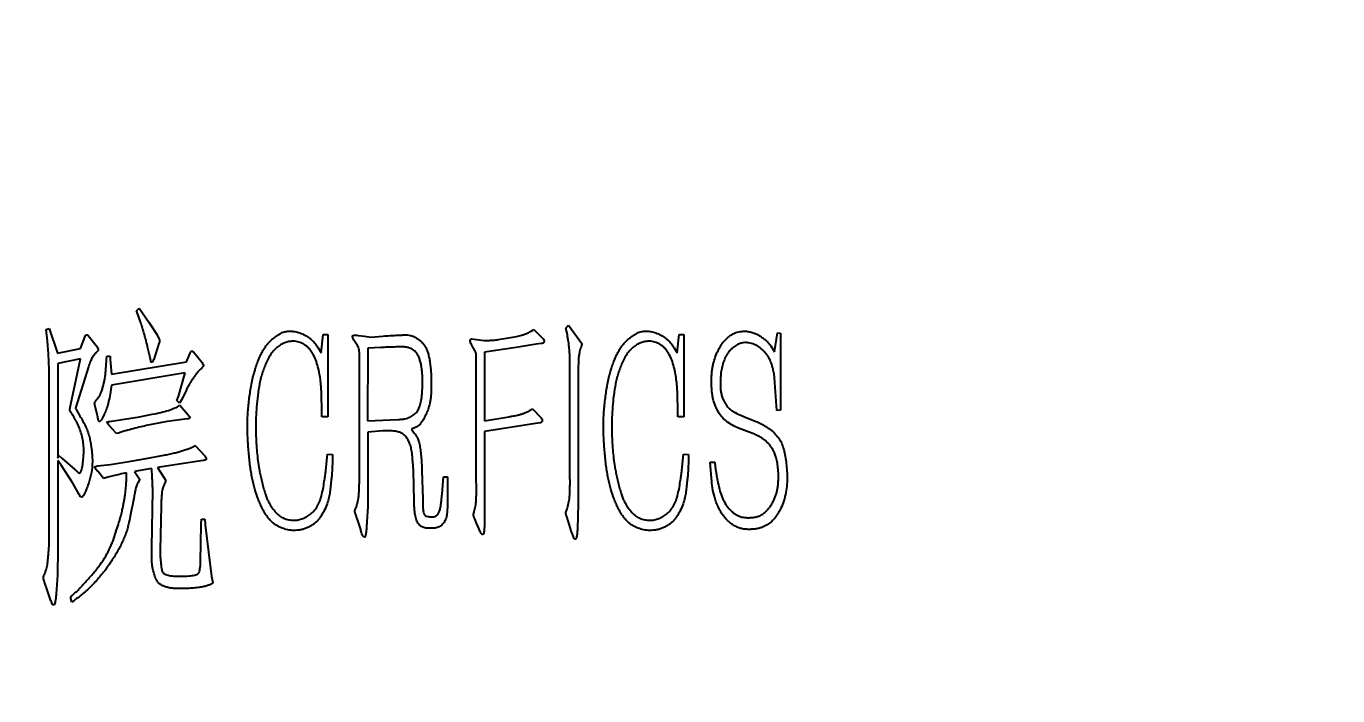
# Model space of a CAD drawing. Header units: millimetres. Extents: x 0 to 420, y 0 to 297.
# Drawn here: x 119.79 to 156.56, y 203.14 to 221.91 of the extents above; entities that cross this region are included whole.
import ezdxf

# ---------------------------------------------------------------- set-up
doc = ezdxf.new("R2010")
doc.units = ezdxf.units.MM
doc.layers.add('10', color=7, linetype='Continuous')
doc.styles.add('SLDTEXTSTYLE2', font='TXT', dxfattribs={"width": 0.7})
doc.dimstyles.new('SLDDIMSTYLE0', dxfattribs={"dimtxt": 3, "dimasz": 4.08, "dimexe": 0, "dimexo": 0.0625, "dimgap": 0.75, "dimtad": 1, "dimlfac": 0.5, "dimrnd": 1e-09, "dimzin": 12, "dimdsep": 46, "dimtxsty": 'SLDTEXTSTYLE2', "dimsah": 1, "dimcen": 0.09, "dimadec": 0, "dimazin": 3, "dimtol": 1, "dimtp": 0.01, "dimtm": 0.01, "dimtfac": 1, "dimtofl": 0, "dimtmove": 0, "dimatfit": 3, "dimfxl": 1, "dimfrac": 2, "dimtolj": 1, "dimarcsym": 0})

# ---------------------------------------------------------------- blocks, each defined once
blk = doc.blocks.new('_D')
at = {"layer": '10'}
for p, q in [((92.05, 150.02), (92.05, 268)), ((207.95, 150.02), (207.95, 268)), ((92.05, 266), (207.95, 266))]:
    blk.add_line(p, q, dxfattribs=at)
for points in [[(92.05, 266), (96.13, 265.492), (96.13, 266.508)], [(207.95, 266), (203.87, 266.508), (203.87, 265.492)]]:
    blk.add_solid(points, dxfattribs=at)
at = {"layer": '10', "char_height": 3, "attachment_point": 1, "style": 'SLDTEXTSTYLE2'}
for s, insert in [('±0.01', (150.035, 269.867)), ('57.95', (139.525, 269.867))]:
    blk.add_mtext(s, dxfattribs=dict(at, insert=insert))
blk = doc.blocks.new('_D_1')
at = {"layer": '10'}
for p, q in [((92.05, 249.98), (227, 249.98)), ((225, 249.98), (225, 150.02)), ((92.05, 150.02), (227, 150.02))]:
    blk.add_line(p, q, dxfattribs=at)
for points in [[(225, 249.98), (224.492, 245.9), (225.508, 245.9)], [(225, 150.02), (225.508, 154.1), (224.492, 154.1)]]:
    blk.add_solid(points, dxfattribs=at)
at = {"layer": '10', "char_height": 3, "attachment_point": 1, "rotation": 90, "style": 'SLDTEXTSTYLE2'}
for s, insert in [('±0.01', (221.133, 200.035)), ('49.98', (221.133, 189.525))]:
    blk.add_mtext(s, dxfattribs=dict(at, insert=insert))

msp = doc.modelspace()

# ---------------------------------------------------------------- linework, layer by layer
at = {"color": 7, "linetype": 'Continuous', "lineweight": 25}
for p, q in [((122.877, 213.93), (122.955, 214.008)), ((122.92, 213.809), (122.877, 213.93)), ((122.998, 213.594), (122.92, 213.809)), ((122.955, 214.008), (123.041, 213.887)), ((123.041, 213.887), (123.222, 213.611)), ((120.34, 213.403), (120.426, 213.438)), ((120.383, 213.076), (120.34, 213.403)), ((120.426, 213.438), (120.659, 212.739)), ((123.222, 213.611), (123.455, 213.256)), ((133.942, 213.36), (134.02, 213.403)), ((134.02, 213.403), (134.27, 213.153)), ((134.92, 213.447), (134.99, 213.525)), ((134.955, 213.3), (134.92, 213.447)), ((134.99, 213.525), (135.369, 213.015)), ((140.763, 212.782), (140.85, 213.309)), ((140.85, 213.309), (140.936, 213.3)), ((120.409, 212.722), (120.383, 213.076)), ((121.307, 212.877), (121.427, 213.196)), ((121.522, 213.24), (121.781, 212.911)), ((123.507, 213.015), (123.36, 212.566)), ((128.051, 212.756), (128.112, 213.265)), ((128.112, 213.265), (128.242, 213.265)), ((128.242, 213.265), (128.242, 210.961)), ((129.073, 212.955), (128.986, 213.084)), ((129.089, 213.24), (129.271, 213.222)), ((129.271, 213.222), (129.452, 213.196)), ((129.452, 213.196), (129.789, 213.222)), ((132.285, 213.145), (132.415, 213.127)), ((132.415, 213.127), (132.622, 213.102)), ((133.019, 213.127), (133.365, 213.187)), ((133.365, 213.187), (133.537, 213.214)), ((134.089, 212.998), (133.528, 212.904)), ((134.228, 213.015), (134.089, 212.998)), ((138.034, 212.756), (138.095, 213.265)), ((138.095, 213.265), (138.224, 213.265)), ((138.224, 213.265), (138.224, 210.961)), ((140.66, 212.946), (140.763, 212.782)), ((140.936, 213.3), (140.936, 211.143)), ((120.426, 212.273), (120.409, 212.722)), ((120.659, 212.739), (121.307, 212.877)), ((121.307, 212.584), (120.668, 212.455)), ((121.039, 211.316), (121.307, 212.584)), ((122.04, 212.566), (122.049, 212.662)), ((122.049, 212.662), (122.135, 212.662)), ((122.135, 212.662), (122.143, 212.566)), ((123.257, 212.618), (123.197, 212.886)), ((123.275, 212.524), (123.257, 212.618)), ((124.276, 212.497), (124.379, 212.748)), ((124.474, 212.782), (124.715, 212.48)), ((127.974, 212.895), (128.051, 212.756)), ((129.133, 209.313), (129.133, 212.687)), ((129.365, 212.886), (129.358, 210.849)), ((129.728, 212.904), (129.365, 212.886)), ((132.406, 209.365), (132.406, 212.731)), ((133.528, 212.904), (132.64, 212.773)), ((132.64, 212.773), (132.64, 210.849)), ((137.957, 212.895), (138.034, 212.756)), ((120.426, 207.406), (120.426, 212.273)), ((120.668, 212.455), (120.668, 209.797)), ((121.531, 212.359), (121.169, 211.203)), ((122.143, 212.566), (122.178, 212.152)), ((122.178, 212.152), (124.276, 212.497)), ((135.033, 209.261), (135.033, 212.428)), ((135.266, 212.308), (135.266, 208.527)), ((124.241, 212.195), (122.178, 211.85)), ((124.051, 211.53), (124.241, 212.195)), ((140.832, 211.134), (140.772, 212.048)), ((124.007, 211.419), (124.051, 211.53)), ((124.163, 211.479), (124.085, 211.341)), ((124.267, 211.695), (124.163, 211.479)), ((121.004, 211.169), (121.039, 211.316)), ((121.79, 210.953), (121.712, 211.298)), ((124.085, 211.341), (124.007, 211.419)), ((124.094, 211.281), (124.327, 211.013)), ((133.899, 211.134), (133.977, 211.185)), ((133.977, 211.185), (134.228, 210.927)), ((140.936, 211.143), (140.832, 211.134)), ((122.316, 210.487), (122.101, 210.729)), ((122.118, 210.832), (122.419, 210.875)), ((122.419, 210.875), (122.964, 210.961)), ((122.964, 210.961), (123.317, 211.031)), ((123.74, 210.823), (123.153, 210.711)), ((124.31, 210.901), (123.74, 210.823)), ((128.242, 210.961), (128.078, 210.961)), ((129.358, 210.849), (130.212, 210.883)), ((132.64, 210.849), (133.321, 210.961)), ((134.184, 210.789), (132.64, 210.547)), ((138.224, 210.961), (138.06, 210.961)), ((139.927, 210.961), (140.229, 210.84)), ((129.789, 210.564), (129.365, 210.529)), ((129.365, 210.529), (129.365, 208.493)), ((130.721, 210.667), (130.591, 210.616)), ((132.64, 210.547), (132.64, 208.156)), ((140.134, 210.504), (139.762, 210.642)), ((124.525, 210.159), (124.793, 209.866)), ((120.668, 209.797), (120.702, 209.873)), ((120.668, 209.735), (120.668, 207.25)), ((120.762, 209.606), (120.668, 209.735)), ((120.702, 209.873), (120.797, 209.788)), ((120.797, 209.788), (121.151, 209.477)), ((122.152, 209.624), (122.722, 209.719)), ((122.722, 209.719), (123.144, 209.788)), ((123.144, 209.788), (123.645, 209.882)), ((124.75, 209.735), (123.464, 209.537)), ((128.189, 209.452), (128.233, 209.908)), ((128.233, 209.908), (128.371, 209.9)), ((138.172, 209.452), (138.215, 209.908)), ((138.215, 209.908), (138.353, 209.9)), ((138.968, 209.684), (139.09, 209.684)), ((139.003, 209.227), (138.968, 209.684)), ((121.091, 209.097), (120.762, 209.606)), ((121.781, 209.581), (122.152, 209.624)), ((121.954, 209.227), (121.79, 209.434)), ((122.601, 209.235), (122.601, 209.39)), ((123.3, 209.512), (122.817, 209.425)), ((122.817, 209.425), (122.972, 209.201)), ((123.464, 209.537), (123.697, 209.175)), ((130.652, 209.019), (130.643, 209.443)), ((130.877, 209.452), (130.902, 208.649)), ((131.446, 208.787), (131.489, 209.279)), ((131.489, 209.279), (131.601, 209.279)), ((131.601, 209.279), (131.601, 208.674)), ((132.415, 208.83), (132.406, 209.365)), ((121.272, 208.778), (121.091, 209.097)), ((122.557, 208.761), (122.584, 209.045)), ((123.309, 207.293), (123.335, 208.899)), ((130.661, 208.605), (130.652, 209.019)), ((135.266, 208.527), (135.24, 207.811)), ((123.567, 208.45), (123.542, 207.233)), ((132.64, 208.156), (132.631, 207.871)), ((124.672, 206.897), (124.69, 207.949)), ((124.69, 207.949), (124.698, 208.087)), ((124.698, 208.087), (124.793, 208.087)), ((124.793, 208.087), (124.801, 207.933)), ((124.801, 207.933), (124.897, 207.164)), ((129.167, 207.795), (129.064, 208.105)), ((132.415, 207.975), (132.363, 208.096)), ((132.484, 207.811), (132.415, 207.975)), ((135.076, 207.733), (134.981, 208.044)), ((135.119, 207.622), (135.076, 207.733)), ((120.668, 207.25), (120.659, 206.517)), ((124.897, 207.164), (124.983, 206.483)), ((120.383, 206.076), (120.297, 206.327)), ((120.659, 206.517), (120.624, 205.991)), ((124.983, 206.483), (125.017, 206.31)), ((120.479, 205.8), (120.383, 206.076)), ((121.031, 205.904), (121.065, 205.947)), ((121.065, 205.766), (121.031, 205.904)), ((121.125, 205.809), (121.065, 205.766))]:
    msp.add_line(p, q, dxfattribs=at)
for points, knots in [([(123.197, 212.886), (123.181, 212.952), (123.152, 213.081), (123.101, 213.265), (123.052, 213.435), (123.016, 213.542), (122.998, 213.594)], [0, 0, 0, 0, 0.278559, 0.53944, 0.778581, 1, 1, 1, 1]), ([(126.041, 211.488), (126.059, 211.616), (126.093, 211.87), (126.17, 212.179), (126.243, 212.411), (126.299, 212.566), (126.36, 212.701), (126.421, 212.818), (126.488, 212.921), (126.558, 213.013), (126.635, 213.092), (126.715, 213.162), (126.794, 213.219), (126.867, 213.266), (126.932, 213.305), (127.012, 213.338), (127.117, 213.364), (127.204, 213.361), (127.249, 213.36)], [0, 0, 0, 0, 0.159166, 0.316764, 0.39181, 0.459733, 0.520259, 0.573925, 0.623399, 0.670652, 0.716047, 0.760048, 0.80109, 0.836844, 0.867712, 0.893412, 0.943693, 1, 1, 1, 1]), ([(127.249, 213.36), (127.296, 213.352), (127.392, 213.335), (127.532, 213.284), (127.671, 213.213), (127.791, 213.113), (127.897, 213.009), (127.95, 212.931), (127.974, 212.895)], [0, 0, 0, 0, 0.159856, 0.327635, 0.501921, 0.681981, 0.852769, 1, 1, 1, 1]), ([(133.537, 213.214), (133.561, 213.218), (133.61, 213.226), (133.685, 213.247), (133.759, 213.276), (133.831, 213.302), (133.893, 213.329), (133.928, 213.351), (133.942, 213.36)], [0, 0, 0, 0, 0.1678823, 0.3454462, 0.534047, 0.7171173, 0.8795413, 1, 1, 1, 1]), ([(136.024, 211.488), (136.041, 211.616), (136.075, 211.87), (136.152, 212.179), (136.225, 212.411), (136.282, 212.566), (136.342, 212.701), (136.404, 212.818), (136.47, 212.921), (136.54, 213.013), (136.618, 213.092), (136.697, 213.162), (136.777, 213.219), (136.85, 213.266), (136.914, 213.305), (136.994, 213.338), (137.1, 213.364), (137.186, 213.361), (137.232, 213.36)], [0, 0, 0, 0, 0.159166, 0.316764, 0.39181, 0.459733, 0.520259, 0.573925, 0.623399, 0.670652, 0.716047, 0.760048, 0.80109, 0.836844, 0.867712, 0.893412, 0.943693, 1, 1, 1, 1]), ([(137.232, 213.36), (137.279, 213.352), (137.375, 213.335), (137.515, 213.284), (137.653, 213.213), (137.773, 213.113), (137.879, 213.009), (137.932, 212.931), (137.957, 212.895)], [0, 0, 0, 0, 0.159856, 0.327635, 0.501921, 0.681981, 0.852769, 1, 1, 1, 1]), ([(139.003, 211.979), (139.003, 212.022), (139.004, 212.105), (139.013, 212.226), (139.028, 212.337), (139.055, 212.472), (139.104, 212.631), (139.18, 212.81), (139.268, 212.969), (139.368, 213.102), (139.484, 213.206), (139.589, 213.279), (139.684, 213.322), (139.766, 213.345), (139.856, 213.356), (139.92, 213.359), (139.953, 213.36)], [0, 0, 0, 0, 0.069369, 0.134096, 0.194403, 0.249753, 0.356634, 0.461858, 0.561172, 0.648801, 0.729961, 0.810713, 0.852826, 0.897818, 0.947054, 1, 1, 1, 1]), ([(139.953, 213.36), (139.989, 213.356), (140.063, 213.347), (140.17, 213.318), (140.274, 213.277), (140.371, 213.22), (140.46, 213.157), (140.54, 213.091), (140.606, 213.02), (140.642, 212.97), (140.66, 212.946)], [0, 0, 0, 0, 0.131245, 0.261027, 0.393226, 0.527269, 0.658522, 0.780829, 0.894198, 1, 1, 1, 1]), ([(121.427, 213.196), (121.433, 213.211), (121.444, 213.235), (121.469, 213.261), (121.501, 213.263), (121.514, 213.248), (121.522, 213.24)], [0, 0, 0, 0, 0.351525, 0.586745, 0.75746, 1, 1, 1, 1]), ([(123.455, 213.256), (123.465, 213.238), (123.484, 213.206), (123.506, 213.161), (123.52, 213.125), (123.526, 213.092), (123.521, 213.055), (123.512, 213.029), (123.507, 213.015)], [0, 0, 0, 0, 0.242883, 0.434797, 0.581442, 0.676315, 0.829928, 1, 1, 1, 1]), ([(127.319, 213.076), (127.28, 213.077), (127.203, 213.079), (127.089, 213.056), (126.979, 213.013), (126.874, 212.951), (126.774, 212.871), (126.684, 212.768), (126.6, 212.65), (126.529, 212.512), (126.467, 212.364), (126.409, 212.21), (126.364, 212.049), (126.316, 211.831), (126.273, 211.56), (126.242, 211.245), (126.225, 210.951), (126.22, 210.676), (126.225, 210.412), (126.235, 210.238), (126.239, 210.15)], [0, 0, 0, 0, 0.033505, 0.06687, 0.100813, 0.136183, 0.173507, 0.212522, 0.254455, 0.299914, 0.347279, 0.394858, 0.44364, 0.492859, 0.590166, 0.682954, 0.769454, 0.847642, 0.922853, 1, 1, 1, 1]), ([(128.078, 210.961), (128.078, 211.003), (128.077, 211.091), (128.072, 211.23), (128.069, 211.39), (128.064, 211.57), (128.059, 211.762), (128.04, 211.959), (128.011, 212.159), (127.967, 212.358), (127.909, 212.551), (127.841, 212.698), (127.777, 212.801), (127.725, 212.868), (127.667, 212.925), (127.583, 212.987), (127.469, 213.05), (127.369, 213.067), (127.319, 213.076)], [0, 0, 0, 0, 0.051405, 0.107549, 0.172083, 0.247641, 0.329001, 0.409064, 0.491253, 0.576647, 0.660753, 0.738418, 0.774946, 0.809678, 0.842689, 0.874894, 0.937531, 1, 1, 1, 1]), ([(128.986, 213.084), (128.977, 213.099), (128.961, 213.127), (128.943, 213.167), (128.937, 213.199), (128.935, 213.226), (128.955, 213.246), (128.988, 213.25), (129.034, 213.25), (129.069, 213.243), (129.089, 213.24)], [0, 0, 0, 0, 0.172571, 0.310496, 0.415103, 0.489071, 0.555863, 0.657366, 0.800972, 1, 1, 1, 1]), ([(129.133, 212.687), (129.132, 212.714), (129.131, 212.763), (129.118, 212.834), (129.103, 212.899), (129.082, 212.937), (129.073, 212.955)], [0, 0, 0, 0, 0.281989, 0.539311, 0.779049, 1, 1, 1, 1]), ([(129.789, 213.222), (129.855, 213.226), (129.977, 213.235), (130.144, 213.243), (130.277, 213.25), (130.383, 213.257), (130.471, 213.258), (130.554, 213.243), (130.635, 213.217), (130.713, 213.18), (130.786, 213.133), (130.853, 213.077), (130.913, 213.014), (130.965, 212.941), (131.011, 212.857), (131.047, 212.756), (131.079, 212.641), (131.102, 212.511), (131.121, 212.368), (131.135, 212.214), (131.142, 212.048), (131.143, 211.934), (131.144, 211.876)], [0, 0, 0, 0, 0.084017, 0.153988, 0.210514, 0.252491, 0.287431, 0.322333, 0.357858, 0.39416, 0.431136, 0.467402, 0.503524, 0.540511, 0.580189, 0.624412, 0.674615, 0.730379, 0.791113, 0.856414, 0.925822, 1, 1, 1, 1]), ([(132.406, 212.731), (132.39, 212.764), (132.359, 212.825), (132.309, 212.907), (132.271, 212.976), (132.245, 213.035), (132.238, 213.079), (132.232, 213.114), (132.254, 213.139), (132.274, 213.143), (132.285, 213.145)], [0, 0, 0, 0, 0.2259093, 0.4250294, 0.5930403, 0.7212153, 0.8156097, 0.8764358, 0.9272371, 1, 1, 1, 1]), ([(132.622, 213.102), (132.65, 213.102), (132.702, 213.101), (132.773, 213.103), (132.831, 213.104), (132.89, 213.105), (132.952, 213.111), (132.998, 213.122), (133.019, 213.127)], [0, 0, 0, 0, 0.211189, 0.390408, 0.534436, 0.646475, 0.833056, 1, 1, 1, 1]), ([(134.27, 213.153), (134.282, 213.139), (134.302, 213.115), (134.307, 213.073), (134.297, 213.047), (134.284, 213.025), (134.258, 213.016), (134.239, 213.015), (134.228, 213.015)], [0, 0, 0, 0, 0.280131, 0.462455, 0.599648, 0.711039, 0.824112, 1, 1, 1, 1]), ([(135.033, 212.428), (135.033, 212.492), (135.032, 212.614), (135.021, 212.79), (135.007, 212.949), (134.987, 213.089), (134.969, 213.204), (134.959, 213.271), (134.955, 213.3)], [0, 0, 0, 0, 0.218796, 0.418952, 0.602104, 0.76547, 0.901197, 1, 1, 1, 1]), ([(135.369, 213.015), (135.361, 212.986), (135.347, 212.932), (135.321, 212.855), (135.299, 212.773), (135.283, 212.694), (135.273, 212.612), (135.269, 212.529), (135.267, 212.425), (135.266, 212.349), (135.266, 212.308)], [0, 0, 0, 0, 0.125522, 0.23179, 0.34047, 0.47819, 0.567719, 0.683496, 0.827543, 1, 1, 1, 1]), ([(137.301, 213.076), (137.263, 213.077), (137.186, 213.079), (137.072, 213.056), (136.962, 213.013), (136.856, 212.951), (136.756, 212.871), (136.667, 212.768), (136.582, 212.65), (136.512, 212.512), (136.45, 212.364), (136.392, 212.21), (136.347, 212.049), (136.298, 211.831), (136.255, 211.56), (136.224, 211.245), (136.208, 210.951), (136.202, 210.676), (136.208, 210.412), (136.217, 210.238), (136.222, 210.15)], [0, 0, 0, 0, 0.033505, 0.06687, 0.100813, 0.136183, 0.173507, 0.212522, 0.254455, 0.299914, 0.347279, 0.394858, 0.44364, 0.492859, 0.590166, 0.682954, 0.769454, 0.847642, 0.922853, 1, 1, 1, 1]), ([(138.06, 210.961), (138.06, 211.003), (138.06, 211.091), (138.055, 211.23), (138.052, 211.39), (138.046, 211.57), (138.041, 211.762), (138.022, 211.959), (137.993, 212.159), (137.949, 212.358), (137.892, 212.551), (137.823, 212.698), (137.76, 212.801), (137.707, 212.868), (137.649, 212.925), (137.566, 212.987), (137.452, 213.05), (137.351, 213.067), (137.301, 213.076)], [0, 0, 0, 0, 0.051405, 0.107549, 0.172083, 0.247641, 0.329001, 0.409064, 0.491253, 0.576647, 0.660753, 0.738418, 0.774946, 0.809678, 0.842689, 0.874894, 0.937531, 1, 1, 1, 1]), ([(139.978, 213.042), (139.949, 213.04), (139.889, 213.038), (139.814, 213.02), (139.751, 212.997), (139.698, 212.967), (139.64, 212.926), (139.579, 212.876), (139.518, 212.819), (139.464, 212.753), (139.416, 212.68), (139.365, 212.575), (139.315, 212.442), (139.281, 212.303), (139.266, 212.188), (139.257, 212.09), (139.252, 211.98), (139.247, 211.862), (139.251, 211.74), (139.269, 211.62), (139.3, 211.507), (139.332, 211.436), (139.348, 211.401)], [0, 0, 0, 0, 0.043202, 0.088699, 0.113764, 0.144105, 0.178728, 0.218806, 0.260931, 0.302792, 0.34585, 0.389771, 0.475795, 0.557862, 0.600695, 0.649053, 0.703636, 0.763859, 0.825372, 0.884961, 0.942926, 1, 1, 1, 1]), ([(140.772, 212.048), (140.764, 212.099), (140.75, 212.193), (140.721, 212.32), (140.694, 212.424), (140.653, 212.53), (140.592, 212.643), (140.502, 212.763), (140.394, 212.872), (140.266, 212.958), (140.127, 213.023), (140.027, 213.036), (139.978, 213.042)], [0, 0, 0, 0, 0.111647, 0.206384, 0.283151, 0.344663, 0.451883, 0.560322, 0.67089, 0.782779, 0.893823, 1, 1, 1, 1]), ([(121.756, 212.773), (121.734, 212.75), (121.687, 212.701), (121.63, 212.606), (121.576, 212.491), (121.546, 212.405), (121.531, 212.359)], [0, 0, 0, 0, 0.197885, 0.42968, 0.694056, 1, 1, 1, 1]), ([(121.781, 212.911), (121.786, 212.9), (121.796, 212.88), (121.805, 212.846), (121.793, 212.804), (121.77, 212.785), (121.756, 212.773)], [0, 0, 0, 0, 0.229332, 0.436437, 0.655164, 1, 1, 1, 1]), ([(124.379, 212.748), (124.385, 212.76), (124.394, 212.782), (124.417, 212.808), (124.45, 212.804), (124.465, 212.79), (124.474, 212.782)], [0, 0, 0, 0, 0.318381, 0.539461, 0.734733, 1, 1, 1, 1]), ([(130.359, 212.92), (130.349, 212.92), (130.323, 212.92), (130.279, 212.919), (130.221, 212.917), (130.149, 212.917), (130.063, 212.913), (129.964, 212.911), (129.851, 212.907), (129.771, 212.905), (129.728, 212.904)], [0, 0, 0, 0, 0.0486632, 0.1196593, 0.2109253, 0.3265181, 0.46243, 0.6186104, 0.7991722, 1, 1, 1, 1]), ([(130.842, 212.489), (130.832, 212.525), (130.813, 212.593), (130.771, 212.683), (130.727, 212.758), (130.67, 212.814), (130.606, 212.856), (130.534, 212.889), (130.45, 212.91), (130.39, 212.917), (130.359, 212.92)], [0, 0, 0, 0, 0.159413, 0.298949, 0.42117, 0.528852, 0.633437, 0.744618, 0.866421, 1, 1, 1, 1]), ([(121.712, 211.298), (121.708, 211.311), (121.7, 211.335), (121.708, 211.368), (121.726, 211.393), (121.746, 211.42), (121.773, 211.456), (121.81, 211.498), (121.848, 211.555), (121.883, 211.628), (121.915, 211.718), (121.941, 211.819), (121.966, 211.918), (121.985, 212.005), (121.998, 212.073), (122.007, 212.147), (122.015, 212.243), (122.022, 212.346), (122.026, 212.434), (122.032, 212.491), (122.035, 212.533), (122.038, 212.557), (122.04, 212.566)], [0, 0, 0, 0, 0.030323, 0.055782, 0.072983, 0.098938, 0.131574, 0.173599, 0.223879, 0.284471, 0.354494, 0.436671, 0.517203, 0.583643, 0.636042, 0.673558, 0.749229, 0.851539, 0.904094, 0.947199, 0.978815, 1, 1, 1, 1]), ([(123.36, 212.566), (123.353, 212.549), (123.342, 212.523), (123.319, 212.486), (123.285, 212.494), (123.279, 212.512), (123.275, 212.524)], [0, 0, 0, 0, 0.38961, 0.619879, 0.763103, 1, 1, 1, 1]), ([(124.715, 212.48), (124.727, 212.462), (124.744, 212.435), (124.759, 212.394), (124.744, 212.37), (124.724, 212.348), (124.694, 212.314), (124.65, 212.275), (124.603, 212.222), (124.548, 212.158), (124.493, 212.079), (124.434, 211.993), (124.379, 211.906), (124.333, 211.826), (124.295, 211.758), (124.275, 211.715), (124.267, 211.695)], [0, 0, 0, 0, 0.0691, 0.10464, 0.12265, 0.154101, 0.201597, 0.263301, 0.338339, 0.425992, 0.526952, 0.641993, 0.754828, 0.851065, 0.933342, 1, 1, 1, 1]), ([(130.212, 210.883), (130.246, 210.885), (130.311, 210.889), (130.402, 210.903), (130.482, 210.923), (130.57, 210.958), (130.663, 211.015), (130.737, 211.09), (130.782, 211.161), (130.809, 211.224), (130.836, 211.296), (130.855, 211.381), (130.874, 211.481), (130.886, 211.604), (130.895, 211.749), (130.897, 211.911), (130.898, 212.077), (130.887, 212.231), (130.871, 212.367), (130.851, 212.45), (130.842, 212.489)], [0, 0, 0, 0, 0.051003, 0.096681, 0.137389, 0.173633, 0.238732, 0.298079, 0.328944, 0.363092, 0.400897, 0.442838, 0.492594, 0.553324, 0.625937, 0.709879, 0.795708, 0.872169, 0.940144, 1, 1, 1, 1]), ([(122.178, 211.85), (122.165, 211.764), (122.141, 211.605), (122.097, 211.387), (122.049, 211.207), (121.995, 211.066), (121.944, 210.96), (121.9, 210.887), (121.874, 210.842), (121.842, 210.822), (121.821, 210.842), (121.811, 210.869), (121.797, 210.906), (121.793, 210.936), (121.79, 210.953)], [0, 0, 0, 0, 0.210669, 0.390322, 0.540749, 0.662624, 0.757059, 0.825233, 0.868085, 0.887114, 0.904091, 0.927236, 0.958987, 1, 1, 1, 1]), ([(131.144, 211.876), (131.143, 211.819), (131.142, 211.714), (131.136, 211.568), (131.122, 211.444), (131.097, 211.312), (131.055, 211.171), (130.996, 211.021), (130.931, 210.89), (130.87, 210.798), (130.82, 210.74), (130.787, 210.705), (130.754, 210.681), (130.731, 210.672), (130.721, 210.667)], [0, 0, 0, 0, 0.126786, 0.237381, 0.330182, 0.407408, 0.538406, 0.661283, 0.771239, 0.867398, 0.908962, 0.944275, 0.974645, 1, 1, 1, 1]), ([(139.762, 210.642), (139.704, 210.667), (139.59, 210.717), (139.433, 210.819), (139.297, 210.942), (139.187, 211.091), (139.102, 211.264), (139.051, 211.427), (139.022, 211.573), (139.009, 211.697), (139.001, 211.834), (139.002, 211.929), (139.003, 211.979)], [0, 0, 0, 0, 0.114164, 0.226226, 0.335918, 0.444477, 0.558953, 0.683554, 0.751901, 0.827934, 0.909792, 1, 1, 1, 1]), ([(127.37, 207.777), (127.315, 207.774), (127.202, 207.769), (127.037, 207.807), (126.882, 207.867), (126.764, 207.936), (126.679, 208.004), (126.619, 208.067), (126.559, 208.139), (126.501, 208.222), (126.443, 208.315), (126.388, 208.42), (126.336, 208.535), (126.266, 208.704), (126.19, 208.938), (126.13, 209.188), (126.089, 209.404), (126.065, 209.58), (126.041, 209.767), (126.016, 210.026), (125.996, 210.35), (125.985, 210.731), (125.996, 211.11), (126.026, 211.361), (126.041, 211.488)], [0, 0, 0, 0, 0.037676, 0.076741, 0.115303, 0.151318, 0.169792, 0.189412, 0.210765, 0.234022, 0.259068, 0.286111, 0.31473, 0.345375, 0.411504, 0.48305, 0.521372, 0.562098, 0.605063, 0.650253, 0.740982, 0.826873, 0.911914, 1, 1, 1, 1]), ([(137.352, 207.777), (137.297, 207.774), (137.185, 207.769), (137.019, 207.807), (136.864, 207.867), (136.746, 207.936), (136.662, 208.004), (136.602, 208.067), (136.541, 208.139), (136.483, 208.222), (136.425, 208.315), (136.371, 208.42), (136.319, 208.535), (136.248, 208.704), (136.173, 208.938), (136.112, 209.188), (136.072, 209.404), (136.047, 209.58), (136.024, 209.767), (135.999, 210.026), (135.978, 210.35), (135.968, 210.731), (135.979, 211.11), (136.009, 211.361), (136.024, 211.488)], [0, 0, 0, 0, 0.037676, 0.076741, 0.115303, 0.151318, 0.169792, 0.189412, 0.210765, 0.234022, 0.259068, 0.286111, 0.31473, 0.345375, 0.411504, 0.48305, 0.521372, 0.562098, 0.605063, 0.650253, 0.740982, 0.826873, 0.911914, 1, 1, 1, 1]), ([(121.393, 210.184), (121.383, 210.241), (121.365, 210.354), (121.321, 210.522), (121.265, 210.689), (121.198, 210.821), (121.142, 210.921), (121.105, 210.983), (121.074, 211.032), (121.044, 211.078), (121.015, 211.12), (121.007, 211.155), (121.004, 211.169)], [0, 0, 0, 0, 0.16172, 0.322213, 0.485698, 0.656411, 0.737304, 0.805437, 0.859218, 0.900704, 0.960223, 1, 1, 1, 1]), ([(121.169, 211.203), (121.17, 211.201), (121.172, 211.192), (121.183, 211.176), (121.196, 211.148), (121.217, 211.113), (121.243, 211.066), (121.276, 211.009), (121.312, 210.943), (121.37, 210.844), (121.44, 210.715), (121.506, 210.556), (121.558, 210.4), (121.588, 210.249), (121.606, 210.111), (121.625, 209.992), (121.633, 209.893), (121.64, 209.79), (121.64, 209.673), (121.636, 209.583), (121.634, 209.537)], [0, 0, 0, 0, 0.004587, 0.015294, 0.032486, 0.055872, 0.086725, 0.123425, 0.166602, 0.215985, 0.318494, 0.416005, 0.508198, 0.59709, 0.677701, 0.745799, 0.80187, 0.846201, 0.92235, 1, 1, 1, 1]), ([(123.317, 211.031), (123.399, 211.046), (123.554, 211.076), (123.766, 211.135), (123.945, 211.198), (124.047, 211.255), (124.094, 211.281)], [0, 0, 0, 0, 0.3069918, 0.5737847, 0.8049351, 1, 1, 1, 1]), ([(133.321, 210.961), (133.352, 210.966), (133.408, 210.975), (133.488, 210.99), (133.566, 211.008), (133.649, 211.03), (133.73, 211.053), (133.801, 211.079), (133.855, 211.106), (133.885, 211.125), (133.899, 211.134)], [0, 0, 0, 0, 0.1557542, 0.2800419, 0.4031291, 0.5512246, 0.7004531, 0.8216898, 0.9205522, 1, 1, 1, 1]), ([(139.348, 211.401), (139.366, 211.369), (139.401, 211.305), (139.466, 211.221), (139.543, 211.153), (139.651, 211.083), (139.78, 211.021), (139.882, 210.98), (139.927, 210.961)], [0, 0, 0, 0, 0.1487164, 0.2900198, 0.425662, 0.5589548, 0.8037113, 1, 1, 1, 1]), ([(122.101, 210.729), (122.089, 210.744), (122.071, 210.766), (122.044, 210.806), (122.08, 210.827), (122.103, 210.83), (122.118, 210.832)], [0, 0, 0, 0, 0.384424, 0.559997, 0.710079, 1, 1, 1, 1]), ([(124.327, 211.013), (124.338, 210.998), (124.357, 210.974), (124.377, 210.934), (124.352, 210.9), (124.326, 210.901), (124.31, 210.901)], [0, 0, 0, 0, 0.341997, 0.566264, 0.72652, 1, 1, 1, 1]), ([(134.228, 210.927), (134.237, 210.912), (134.251, 210.888), (134.26, 210.851), (134.25, 210.825), (134.237, 210.804), (134.213, 210.79), (134.195, 210.789), (134.184, 210.789)], [0, 0, 0, 0, 0.2760324, 0.4477157, 0.5763776, 0.7080424, 0.8359876, 1, 1, 1, 1]), ([(140.229, 210.84), (140.266, 210.823), (140.338, 210.79), (140.439, 210.737), (140.53, 210.685), (140.635, 210.615), (140.751, 210.522), (140.866, 210.395), (140.959, 210.25), (141.017, 210.082), (141.063, 209.899), (141.094, 209.7), (141.115, 209.483), (141.123, 209.251), (141.12, 209.011), (141.089, 208.855), (141.074, 208.778)], [0, 0, 0, 0, 0.050232, 0.096718, 0.139539, 0.179085, 0.251846, 0.320637, 0.388456, 0.461016, 0.538033, 0.619518, 0.707139, 0.804875, 0.904177, 1, 1, 1, 1]), ([(123.153, 210.711), (123.014, 210.68), (122.731, 210.618), (122.455, 210.531), (122.316, 210.487)], [0, 0, 0, 0, 0.49387, 1, 1, 1, 1]), ([(130.643, 209.443), (130.639, 209.498), (130.633, 209.616), (130.617, 209.794), (130.601, 209.967), (130.571, 210.118), (130.526, 210.247), (130.467, 210.356), (130.395, 210.446), (130.304, 210.509), (130.197, 210.544), (130.076, 210.563), (129.938, 210.57), (129.84, 210.566), (129.789, 210.564)], [0, 0, 0, 0, 0.098915, 0.210169, 0.318693, 0.407911, 0.485256, 0.559686, 0.628142, 0.689863, 0.753516, 0.825931, 0.908078, 1, 1, 1, 1]), ([(130.591, 210.616), (130.617, 210.579), (130.663, 210.512), (130.73, 210.415), (130.782, 210.312), (130.815, 210.185), (130.841, 210.032), (130.86, 209.855), (130.875, 209.658), (130.876, 209.521), (130.877, 209.452)], [0, 0, 0, 0, 0.110154, 0.199774, 0.286942, 0.392173, 0.518123, 0.666031, 0.829034, 1, 1, 1, 1]), ([(140.876, 209.383), (140.871, 209.446), (140.863, 209.564), (140.836, 209.726), (140.803, 209.862), (140.759, 209.974), (140.705, 210.067), (140.649, 210.15), (140.585, 210.225), (140.513, 210.289), (140.433, 210.349), (140.344, 210.405), (140.244, 210.458), (140.172, 210.488), (140.134, 210.504)], [0, 0, 0, 0, 0.1315406, 0.2455106, 0.3414997, 0.4225542, 0.4947058, 0.5634696, 0.6312691, 0.6970796, 0.7647228, 0.837926, 0.9159449, 1, 1, 1, 1]), ([(121.289, 209.383), (121.296, 209.386), (121.317, 209.397), (121.331, 209.442), (121.35, 209.503), (121.367, 209.618), (121.387, 209.76), (121.397, 209.919), (121.399, 210.057), (121.395, 210.143), (121.393, 210.184)], [0, 0, 0, 0, 0.0292986, 0.0813819, 0.160515, 0.2692682, 0.4978922, 0.6861941, 0.849248, 1, 1, 1, 1]), ([(123.645, 209.882), (123.696, 209.892), (123.794, 209.911), (123.933, 209.944), (124.061, 209.977), (124.177, 210.011), (124.282, 210.045), (124.374, 210.081), (124.455, 210.117), (124.503, 210.145), (124.525, 210.159)], [0, 0, 0, 0, 0.1675903, 0.3219747, 0.4646171, 0.5956579, 0.7135292, 0.8201787, 0.9159239, 1, 1, 1, 1]), ([(126.239, 210.15), (126.246, 210.071), (126.26, 209.909), (126.284, 209.705), (126.311, 209.531), (126.338, 209.389), (126.372, 209.234), (126.409, 209.073), (126.452, 208.92), (126.491, 208.783), (126.532, 208.672), (126.584, 208.557), (126.659, 208.437), (126.756, 208.307), (126.865, 208.199), (126.982, 208.118), (127.112, 208.07), (127.203, 208.065), (127.249, 208.062)], [0, 0, 0, 0, 0.09472, 0.193819, 0.24646, 0.304558, 0.367659, 0.435798, 0.501846, 0.558299, 0.605562, 0.643201, 0.709306, 0.774774, 0.836788, 0.891513, 0.94409, 1, 1, 1, 1]), ([(136.222, 210.15), (136.229, 210.071), (136.243, 209.909), (136.266, 209.705), (136.294, 209.531), (136.321, 209.389), (136.354, 209.234), (136.392, 209.073), (136.434, 208.92), (136.474, 208.783), (136.514, 208.672), (136.567, 208.557), (136.642, 208.437), (136.739, 208.307), (136.847, 208.199), (136.964, 208.118), (137.094, 208.07), (137.185, 208.065), (137.232, 208.062)], [0, 0, 0, 0, 0.09472, 0.193819, 0.24646, 0.304558, 0.367659, 0.435798, 0.501846, 0.558299, 0.605562, 0.643201, 0.709306, 0.774774, 0.836788, 0.891513, 0.94409, 1, 1, 1, 1]), ([(124.793, 209.866), (124.804, 209.849), (124.822, 209.82), (124.84, 209.782), (124.831, 209.758), (124.812, 209.747), (124.784, 209.741), (124.762, 209.737), (124.75, 209.735)], [0, 0, 0, 0, 0.3097905, 0.5065784, 0.574842, 0.6750563, 0.8134828, 1, 1, 1, 1]), ([(128.371, 209.9), (128.371, 209.858), (128.371, 209.78), (128.369, 209.674), (128.369, 209.59), (128.365, 209.522), (128.363, 209.457), (128.358, 209.385), (128.35, 209.3), (128.336, 209.173), (128.323, 209.022), (128.303, 208.852), (128.275, 208.686), (128.221, 208.513), (128.147, 208.332), (128.063, 208.187), (127.984, 208.08), (127.914, 208.008), (127.837, 207.943), (127.75, 207.888), (127.659, 207.842), (127.565, 207.809), (127.468, 207.784), (127.403, 207.779), (127.37, 207.777)], [0, 0, 0, 0, 0.049207, 0.08956, 0.122041, 0.146172, 0.168829, 0.196455, 0.229556, 0.268139, 0.343297, 0.405247, 0.46528, 0.537203, 0.613966, 0.69136, 0.729643, 0.767924, 0.806356, 0.846211, 0.885822, 0.923953, 0.961907, 1, 1, 1, 1]), ([(138.353, 209.9), (138.353, 209.858), (138.354, 209.78), (138.352, 209.674), (138.351, 209.59), (138.348, 209.522), (138.346, 209.457), (138.34, 209.385), (138.333, 209.3), (138.319, 209.173), (138.305, 209.022), (138.286, 208.852), (138.257, 208.686), (138.204, 208.513), (138.13, 208.332), (138.046, 208.187), (137.966, 208.08), (137.897, 208.008), (137.819, 207.943), (137.733, 207.888), (137.642, 207.842), (137.547, 207.809), (137.451, 207.784), (137.385, 207.779), (137.352, 207.777)], [0, 0, 0, 0, 0.049207, 0.08956, 0.122041, 0.146172, 0.168829, 0.196455, 0.229556, 0.268139, 0.343297, 0.405247, 0.46528, 0.537203, 0.613966, 0.69136, 0.729643, 0.767924, 0.806356, 0.846211, 0.885822, 0.923953, 0.961907, 1, 1, 1, 1]), ([(139.09, 209.684), (139.097, 209.63), (139.11, 209.526), (139.134, 209.376), (139.156, 209.237), (139.186, 209.071), (139.231, 208.884), (139.303, 208.681), (139.396, 208.503), (139.497, 208.377), (139.583, 208.29), (139.651, 208.24), (139.718, 208.197), (139.809, 208.16), (139.921, 208.13), (140.012, 208.131), (140.056, 208.131)], [0, 0, 0, 0, 0.081046, 0.155922, 0.2258, 0.289446, 0.405424, 0.511072, 0.608703, 0.702847, 0.748022, 0.790022, 0.828642, 0.865767, 0.934801, 1, 1, 1, 1]), ([(121.151, 209.477), (121.168, 209.462), (121.197, 209.435), (121.237, 209.405), (121.266, 209.384), (121.283, 209.383), (121.289, 209.383)], [0, 0, 0, 0, 0.399879, 0.694834, 0.893602, 1, 1, 1, 1]), ([(121.634, 209.537), (121.62, 209.442), (121.59, 209.249), (121.512, 209.023), (121.447, 208.861), (121.406, 208.775), (121.378, 208.721), (121.334, 208.697), (121.295, 208.732), (121.281, 208.761), (121.272, 208.778)], [0, 0, 0, 0, 0.28856, 0.584047, 0.715311, 0.810217, 0.869801, 0.897834, 0.943224, 1, 1, 1, 1]), ([(121.79, 209.434), (121.776, 209.449), (121.752, 209.475), (121.725, 209.511), (121.707, 209.534), (121.705, 209.561), (121.741, 209.572), (121.766, 209.577), (121.781, 209.581)], [0, 0, 0, 0, 0.2689283, 0.4677446, 0.5903236, 0.6517401, 0.7819644, 1, 1, 1, 1]), ([(122.601, 209.39), (122.533, 209.375), (122.408, 209.347), (122.232, 209.305), (122.084, 209.266), (121.994, 209.239), (121.954, 209.227)], [0, 0, 0, 0, 0.310392, 0.58031, 0.810296, 1, 1, 1, 1]), ([(123.335, 208.899), (123.334, 208.912), (123.333, 208.948), (123.329, 209.015), (123.326, 209.108), (123.32, 209.225), (123.316, 209.362), (123.306, 209.46), (123.3, 209.512)], [0, 0, 0, 0, 0.064635, 0.17526, 0.327515, 0.519418, 0.746805, 1, 1, 1, 1]), ([(127.249, 208.062), (127.293, 208.061), (127.382, 208.06), (127.514, 208.094), (127.643, 208.148), (127.763, 208.227), (127.869, 208.332), (127.959, 208.464), (128.03, 208.62), (128.08, 208.798), (128.12, 208.991), (128.145, 209.155), (128.164, 209.279), (128.176, 209.354), (128.183, 209.409), (128.187, 209.44), (128.189, 209.452)], [0, 0, 0, 0, 0.069607, 0.141747, 0.216626, 0.291923, 0.370544, 0.454368, 0.545316, 0.64417, 0.750125, 0.860023, 0.91038, 0.951091, 0.980707, 1, 1, 1, 1]), ([(129.064, 208.105), (129.054, 208.133), (129.037, 208.183), (129.014, 208.246), (129.002, 208.29), (128.996, 208.325), (129.011, 208.36), (129.032, 208.407), (129.056, 208.472), (129.077, 208.549), (129.095, 208.628), (129.107, 208.695), (129.111, 208.757), (129.117, 208.827), (129.12, 208.921), (129.124, 209.031), (129.128, 209.138), (129.129, 209.224), (129.133, 209.279), (129.133, 209.305), (129.133, 209.313)], [0, 0, 0, 0, 0.0723312, 0.1269847, 0.1633828, 0.1821254, 0.2112682, 0.2529859, 0.3093089, 0.3781115, 0.448156, 0.5058318, 0.5421858, 0.599255, 0.6758996, 0.7721943, 0.8664204, 0.9357888, 0.9803371, 1, 1, 1, 1]), ([(134.981, 208.044), (134.971, 208.074), (134.954, 208.126), (134.931, 208.193), (134.919, 208.238), (134.913, 208.273), (134.927, 208.308), (134.944, 208.356), (134.966, 208.421), (134.987, 208.499), (135.004, 208.581), (135.015, 208.66), (135.023, 208.733), (135.028, 208.798), (135.031, 208.872), (135.032, 208.966), (135.034, 209.1), (135.033, 209.203), (135.033, 209.261)], [0, 0, 0, 0, 0.075911, 0.132275, 0.170506, 0.189164, 0.216905, 0.258627, 0.314013, 0.382236, 0.453762, 0.516269, 0.574294, 0.631108, 0.675457, 0.751703, 0.859885, 1, 1, 1, 1]), ([(137.232, 208.062), (137.276, 208.061), (137.365, 208.06), (137.497, 208.094), (137.625, 208.148), (137.745, 208.227), (137.851, 208.332), (137.941, 208.464), (138.013, 208.62), (138.062, 208.798), (138.102, 208.991), (138.128, 209.155), (138.146, 209.279), (138.158, 209.354), (138.166, 209.409), (138.17, 209.44), (138.172, 209.452)], [0, 0, 0, 0, 0.069607, 0.141747, 0.216626, 0.291923, 0.370544, 0.454368, 0.545316, 0.64417, 0.750125, 0.860023, 0.91038, 0.951091, 0.980707, 1, 1, 1, 1]), ([(140.056, 208.131), (140.095, 208.132), (140.17, 208.135), (140.276, 208.158), (140.374, 208.192), (140.459, 208.246), (140.536, 208.31), (140.606, 208.385), (140.669, 208.47), (140.722, 208.565), (140.769, 208.663), (140.807, 208.761), (140.836, 208.856), (140.855, 208.951), (140.868, 209.048), (140.875, 209.152), (140.88, 209.264), (140.877, 209.342), (140.876, 209.383)], [0, 0, 0, 0, 0.069254, 0.132848, 0.193641, 0.252247, 0.311557, 0.371735, 0.434158, 0.499808, 0.565366, 0.62812, 0.686746, 0.742595, 0.799301, 0.861737, 0.927842, 1, 1, 1, 1]), ([(122.972, 209.201), (122.955, 209.173), (122.926, 209.125), (122.89, 209.058), (122.867, 208.994), (122.852, 208.937), (122.838, 208.878), (122.828, 208.815), (122.812, 208.735), (122.794, 208.635), (122.77, 208.509), (122.738, 208.352), (122.698, 208.159), (122.662, 207.978), (122.624, 207.818), (122.582, 207.689), (122.531, 207.557), (122.469, 207.42), (122.397, 207.279), (122.315, 207.133), (122.223, 206.983), (122.088, 206.779), (121.905, 206.533), (121.664, 206.263), (121.407, 206.018), (121.219, 205.878), (121.125, 205.809)], [0, 0, 0, 0, 0.024631, 0.042305, 0.057348, 0.075355, 0.08689, 0.102897, 0.123503, 0.148332, 0.179714, 0.220042, 0.269569, 0.327668, 0.359773, 0.393508, 0.429309, 0.466989, 0.506647, 0.548653, 0.592792, 0.639398, 0.732831, 0.82363, 0.912277, 1, 1, 1, 1]), ([(122.584, 209.045), (122.587, 209.07), (122.591, 209.113), (122.597, 209.169), (122.599, 209.208), (122.6, 209.228), (122.601, 209.235)], [0, 0, 0, 0, 0.389804, 0.68516, 0.886157, 1, 1, 1, 1]), ([(123.697, 209.175), (123.684, 209.143), (123.661, 209.084), (123.63, 209.004), (123.611, 208.943), (123.593, 208.881), (123.585, 208.797), (123.575, 208.685), (123.57, 208.565), (123.568, 208.486), (123.567, 208.45)], [0, 0, 0, 0, 0.142146, 0.255895, 0.342398, 0.401235, 0.514109, 0.681527, 0.857189, 1, 1, 1, 1]), ([(140.073, 207.802), (140.034, 207.803), (139.957, 207.803), (139.844, 207.821), (139.738, 207.855), (139.639, 207.904), (139.547, 207.966), (139.461, 208.039), (139.382, 208.123), (139.307, 208.216), (139.241, 208.322), (139.182, 208.436), (139.131, 208.56), (139.074, 208.736), (139.024, 208.959), (139.01, 209.139), (139.003, 209.227)], [0, 0, 0, 0, 0.059562, 0.11658, 0.172243, 0.227804, 0.283797, 0.340716, 0.398841, 0.45917, 0.521999, 0.586825, 0.654718, 0.725517, 0.866658, 1, 1, 1, 1]), ([(121.065, 205.947), (121.07, 205.952), (121.081, 205.963), (121.104, 205.981), (121.135, 206.008), (121.169, 206.034), (121.205, 206.065), (121.241, 206.103), (121.289, 206.152), (121.346, 206.213), (121.413, 206.286), (121.49, 206.372), (121.576, 206.47), (121.703, 206.615), (121.858, 206.805), (122.017, 207.047), (122.147, 207.293), (122.243, 207.541), (122.318, 207.775), (122.382, 207.982), (122.433, 208.159), (122.471, 208.309), (122.5, 208.439), (122.522, 208.556), (122.542, 208.662), (122.552, 208.729), (122.557, 208.761)], [0, 0, 0, 0, 0.00554, 0.014719, 0.026957, 0.043108, 0.054495, 0.070561, 0.091338, 0.117112, 0.147336, 0.182568, 0.22281, 0.267511, 0.359768, 0.448317, 0.532773, 0.615409, 0.692089, 0.758504, 0.81468, 0.86114, 0.900868, 0.937206, 0.970246, 1, 1, 1, 1]), ([(131.022, 207.837), (131.002, 207.839), (130.962, 207.842), (130.908, 207.86), (130.86, 207.882), (130.817, 207.914), (130.782, 207.955), (130.753, 208.006), (130.728, 208.067), (130.705, 208.139), (130.687, 208.227), (130.676, 208.334), (130.665, 208.463), (130.662, 208.555), (130.661, 208.605)], [0, 0, 0, 0, 0.06546, 0.124955, 0.180634, 0.234762, 0.290392, 0.351661, 0.420781, 0.498682, 0.591305, 0.705777, 0.84153, 1, 1, 1, 1]), ([(130.902, 208.649), (130.903, 208.604), (130.905, 208.517), (130.907, 208.396), (130.921, 208.295), (130.937, 208.222), (130.975, 208.184), (131.018, 208.167), (131.076, 208.159), (131.119, 208.157), (131.144, 208.156)], [0, 0, 0, 0, 0.206357, 0.399081, 0.559703, 0.678399, 0.731197, 0.798034, 0.887843, 1, 1, 1, 1]), ([(131.601, 208.674), (131.601, 208.617), (131.6, 208.512), (131.594, 208.368), (131.585, 208.251), (131.57, 208.158), (131.549, 208.083), (131.519, 208.021), (131.483, 207.966), (131.438, 207.923), (131.389, 207.888), (131.336, 207.862), (131.28, 207.844), (131.204, 207.834), (131.118, 207.831), (131.052, 207.835), (131.022, 207.837)], [0, 0, 0, 0, 0.139685, 0.257582, 0.352798, 0.426824, 0.486528, 0.542948, 0.594697, 0.645557, 0.694145, 0.741694, 0.789821, 0.838319, 0.928013, 1, 1, 1, 1]), ([(131.144, 208.156), (131.168, 208.155), (131.214, 208.153), (131.28, 208.175), (131.335, 208.224), (131.372, 208.299), (131.4, 208.392), (131.416, 208.505), (131.432, 208.637), (131.441, 208.734), (131.446, 208.787)], [0, 0, 0, 0, 0.092737, 0.173501, 0.259962, 0.364085, 0.490142, 0.630276, 0.797345, 1, 1, 1, 1]), ([(132.329, 208.225), (132.33, 208.235), (132.335, 208.263), (132.352, 208.312), (132.37, 208.377), (132.386, 208.453), (132.397, 208.543), (132.402, 208.644), (132.405, 208.741), (132.412, 208.803), (132.415, 208.83)], [0, 0, 0, 0, 0.0486875, 0.1377818, 0.2526571, 0.3761804, 0.5213017, 0.6947155, 0.8680163, 1, 1, 1, 1]), ([(141.074, 208.778), (141.055, 208.701), (141.019, 208.551), (140.94, 208.38), (140.871, 208.258), (140.819, 208.18), (140.768, 208.112), (140.701, 208.033), (140.598, 207.949), (140.478, 207.883), (140.367, 207.841), (140.275, 207.818), (140.176, 207.806), (140.108, 207.803), (140.073, 207.802)], [0, 0, 0, 0, 0.155702, 0.301585, 0.369128, 0.43024, 0.485868, 0.535756, 0.633905, 0.744896, 0.804807, 0.866171, 0.931221, 1, 1, 1, 1]), ([(129.365, 208.493), (129.362, 208.426), (129.355, 208.304), (129.344, 208.14), (129.336, 208.012), (129.33, 207.896), (129.322, 207.785), (129.311, 207.691), (129.297, 207.63), (129.291, 207.604), (129.283, 207.584), (129.274, 207.587), (129.271, 207.588)], [0, 0, 0, 0, 0.21787, 0.396935, 0.534344, 0.632866, 0.775996, 0.896297, 0.943034, 0.973292, 0.990204, 1, 1, 1, 1]), ([(132.363, 208.096), (132.351, 208.121), (132.33, 208.162), (132.329, 208.207), (132.329, 208.225)], [0, 0, 0, 0, 0.602019, 1, 1, 1, 1]), ([(129.271, 207.588), (129.267, 207.589), (129.257, 207.592), (129.238, 207.602), (129.218, 207.635), (129.195, 207.683), (129.174, 207.739), (129.169, 207.778), (129.167, 207.795)], [0, 0, 0, 0, 0.050206, 0.123727, 0.263445, 0.516697, 0.791177, 1, 1, 1, 1]), ([(132.571, 207.664), (132.564, 207.667), (132.546, 207.675), (132.528, 207.708), (132.505, 207.753), (132.491, 207.791), (132.484, 207.811)], [0, 0, 0, 0, 0.124112, 0.322714, 0.62311, 1, 1, 1, 1]), ([(132.631, 207.871), (132.629, 207.842), (132.627, 207.792), (132.62, 207.728), (132.612, 207.687), (132.599, 207.662), (132.58, 207.657), (132.573, 207.663), (132.571, 207.664)], [0, 0, 0, 0, 0.3634268, 0.6321051, 0.8029176, 0.887276, 0.9688902, 1, 1, 1, 1]), ([(135.24, 207.811), (135.239, 207.771), (135.238, 207.699), (135.224, 207.615), (135.21, 207.562), (135.201, 207.54), (135.191, 207.523), (135.183, 207.525), (135.18, 207.526)], [0, 0, 0, 0, 0.391732, 0.716206, 0.838753, 0.925508, 0.970243, 1, 1, 1, 1]), ([(135.18, 207.526), (135.176, 207.527), (135.167, 207.53), (135.148, 207.54), (135.132, 207.575), (135.124, 207.604), (135.119, 207.622)], [0, 0, 0, 0, 0.1007578, 0.2483068, 0.5197094, 1, 1, 1, 1]), ([(120.297, 206.327), (120.29, 206.348), (120.277, 206.386), (120.268, 206.444), (120.28, 206.505), (120.306, 206.57), (120.336, 206.637), (120.356, 206.695), (120.368, 206.752), (120.38, 206.819), (120.388, 206.912), (120.401, 207.023), (120.412, 207.138), (120.419, 207.243), (120.425, 207.33), (120.426, 207.383), (120.426, 207.406)], [0, 0, 0, 0, 0.060607, 0.108561, 0.159143, 0.227089, 0.298895, 0.357638, 0.395669, 0.45694, 0.542202, 0.649645, 0.761591, 0.857049, 0.937294, 1, 1, 1, 1]), ([(124.042, 206.145), (124, 206.146), (123.921, 206.146), (123.809, 206.161), (123.71, 206.182), (123.624, 206.212), (123.552, 206.252), (123.492, 206.3), (123.446, 206.359), (123.406, 206.446), (123.372, 206.555), (123.34, 206.678), (123.317, 206.789), (123.304, 206.923), (123.303, 207.09), (123.307, 207.224), (123.309, 207.293)], [0, 0, 0, 0, 0.07776, 0.147309, 0.209074, 0.265518, 0.316282, 0.362486, 0.4077, 0.452746, 0.540526, 0.619203, 0.689507, 0.750905, 0.870686, 1, 1, 1, 1]), ([(123.542, 207.233), (123.541, 207.227), (123.538, 207.207), (123.538, 207.166), (123.541, 207.105), (123.547, 206.996), (123.564, 206.848), (123.572, 206.712), (123.594, 206.625), (123.621, 206.588), (123.656, 206.556), (123.705, 206.533), (123.764, 206.512), (123.836, 206.501), (123.917, 206.491), (123.976, 206.491), (124.007, 206.491)], [0, 0, 0, 0, 0.018188, 0.056667, 0.114408, 0.191479, 0.364059, 0.534753, 0.575047, 0.615717, 0.659135, 0.709125, 0.767661, 0.834849, 0.912229, 1, 1, 1, 1]), ([(124.007, 206.491), (124.051, 206.49), (124.132, 206.49), (124.247, 206.493), (124.347, 206.497), (124.43, 206.506), (124.499, 206.517), (124.553, 206.531), (124.592, 206.548), (124.625, 206.578), (124.642, 206.632), (124.661, 206.704), (124.67, 206.795), (124.671, 206.861), (124.672, 206.897)], [0, 0, 0, 0, 0.136232, 0.256467, 0.359448, 0.448093, 0.519894, 0.578234, 0.621244, 0.652424, 0.715212, 0.792308, 0.887737, 1, 1, 1, 1]), ([(120.624, 205.991), (120.621, 205.951), (120.616, 205.881), (120.604, 205.791), (120.589, 205.729), (120.572, 205.689), (120.54, 205.678), (120.515, 205.704), (120.497, 205.745), (120.486, 205.779), (120.479, 205.8)], [0, 0, 0, 0, 0.25338, 0.445324, 0.580313, 0.660884, 0.708985, 0.767077, 0.861774, 1, 1, 1, 1]), ([(125.017, 206.31), (125.009, 206.299), (124.988, 206.271), (124.926, 206.246), (124.842, 206.217), (124.729, 206.189), (124.591, 206.167), (124.429, 206.15), (124.243, 206.144), (124.111, 206.145), (124.042, 206.145)], [0, 0, 0, 0, 0.040449, 0.103423, 0.192073, 0.307125, 0.447251, 0.607915, 0.793254, 1, 1, 1, 1])]:
    msp.add_open_spline(points, degree=3, knots=knots, dxfattribs=at)

# ---------------------------------------------------------------- dimensions: what is measured, and where the dimension line sits
at = {"layer": '10'}
dim = msp.add_linear_dim(base=(207.95, 266), p1=(92.05, 150.02), p2=(207.95, 150.02), dimstyle='SLDDIMSTYLE0', dxfattribs=at)
dim.commit()
dim.dimension.update_dxf_attribs({"geometry": '_D', "text_midpoint": (150, 266), "dimtype": 160})
dim = msp.add_linear_dim(base=(225, 150.02), p1=(92.05, 249.98), p2=(92.05, 150.02), angle=90, dimstyle='SLDDIMSTYLE0', dxfattribs=at)
dim.commit()
dim.dimension.update_dxf_attribs({"geometry": '_D_1', "text_midpoint": (225, 200), "dimtype": 160})

doc.saveas('drawing.dxf')
